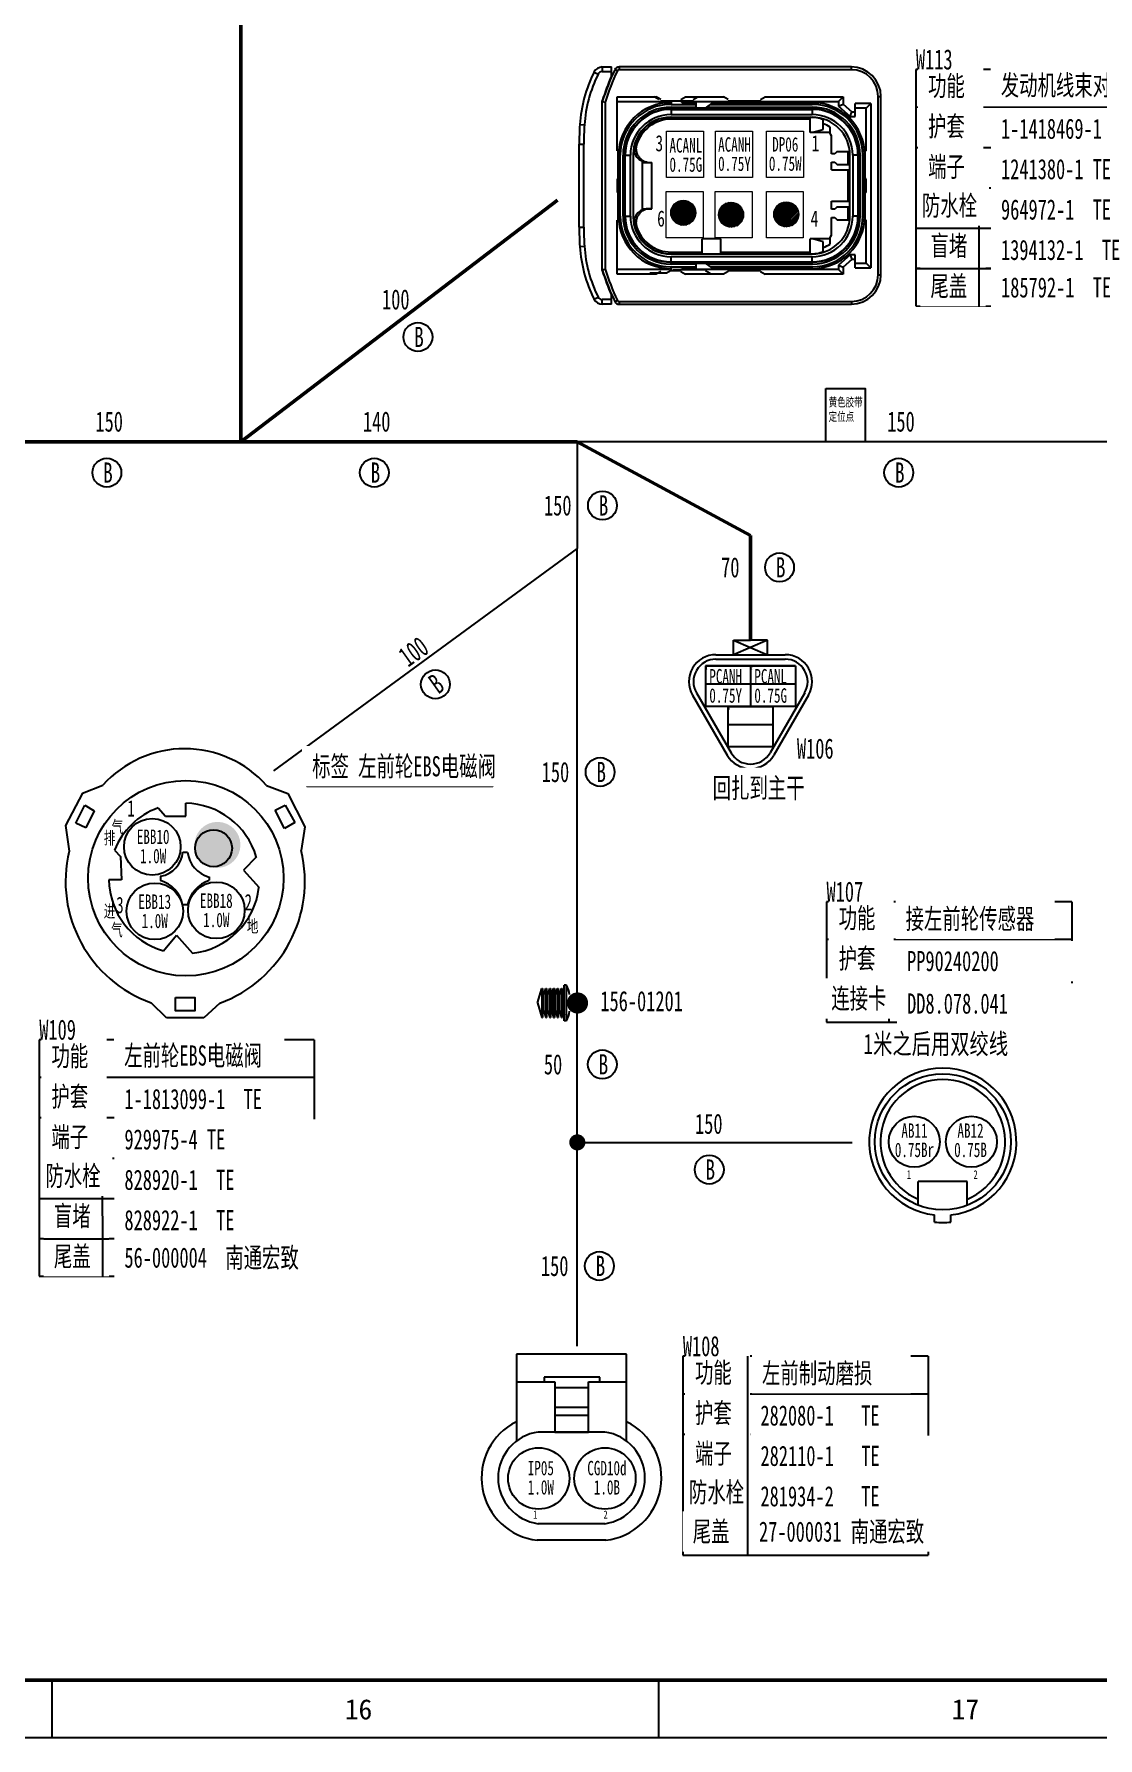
# Model space of a CAD drawing. Header units: millimetres. Extents: x 3853 to 7217, y 3585 to 4426.
# Drawn here: x 5426.7 to 5611, y 3584.9 to 3880.2 of the extents above; entities that cross this region are included whole.
import ezdxf

# ---------------------------------------------------------------- set-up
doc = ezdxf.new("R2010")
doc.units = ezdxf.units.MM
doc.linetypes.add('CENTER2', pattern=[28.575, 19.05, -3.175, 3.175, -3.175])
doc.layers.get('0').update_dxf_attribs({"lineweight": 25})
for name, color, linetype, lineweight in [('1轮廓实线层', 7, 'Continuous', 50), ('3中心线层', 4, 'CENTER2', 25), ('5剖面线层', 1, 'Continuous', 25), ('_0', 7, 'Continuous', 25), ('图框层', 7, 'Continuous', 25), ('轮廓线', 7, 'Continuous', 18)]:
    doc.layers.add(name, color=color, linetype=linetype, lineweight=lineweight)
doc.styles.get("Standard").update_dxf_attribs({"font": ''})
doc.styles.add('仿宋体', font='', dxfattribs={"width": 0.7, "height": 3.5})
doc.styles.add('宋体', font='', dxfattribs={"width": 0.7})
doc.styles.add('标准', font='', dxfattribs={"width": 0.667})
doc.styles.get('Standard').set_extended_font_data('SimSun')
doc.styles.get('仿宋体').set_extended_font_data('SimSun')
doc.styles.get('宋体').set_extended_font_data('SimSun')
doc.styles.get('标准').set_extended_font_data('SimSun')

# ---------------------------------------------------------------- blocks, each defined once
blk = doc.blocks.new('ZwmFrameMain_A0X4^_^分区图框^_^landscape')
at = {"color": 3}
for p, q in [((1551.88, 0), (1551.88, -10)), ((1657, 0), (1657, -10))]:
    blk.add_line(p, q, dxfattribs=at)
at = {"lineweight": 50}
blk.add_line((3329, 0), (0, 0), dxfattribs=at)
at = {"layer": '图框层', "color": 1}
blk.add_line((3339, -10), (-25, -10), dxfattribs=at)
at = {"color": 3, "char_height": 3.5, "attachment_point": 1}
for s, insert in [('16', (1602.65, -3.29)), ('17', (1707.78, -3.29))]:
    blk.add_mtext_dynamic_manual_height_columns(s, width=5.7094, gutter_width=1, heights=[0], dxfattribs=dict(at, insert=insert))

msp = doc.modelspace()

# ---------------------------------------------------------------- hatches: boundary and pattern name
at = {"layer": '5剖面线层'}
h = msp.add_hatch(dxfattribs=at)
h.set_pattern_fill('ANSI31', scale=0.08)
h.set_pattern_definition([(45, (5281.30238, 3353.15105), (-0.17960512, 0.17960512), [])])
edge = h.paths.add_edge_path()
edge.add_ellipse((5539.19, 3849.27), major_axis=(2.17, 0), ratio=1, start_angle=0, end_angle=360)
h = msp.add_hatch(dxfattribs=at)
h.set_pattern_fill('ANSI31', scale=0.08)
h.set_pattern_definition([(45, (5289.58647, 3352.81726), (-0.17960512, 0.17960512), [])])
edge = h.paths.add_edge_path()
edge.add_ellipse((5547.48, 3848.94), major_axis=(2.17, 0), ratio=1, start_angle=0, end_angle=360)
h = msp.add_hatch(dxfattribs=at)
h.set_pattern_fill('ANSI31', scale=0.08)
h.set_pattern_definition([(45, (5299.1399, 3352.88402), (-0.17960512, 0.17960512), [])])
edge = h.paths.add_edge_path()
edge.add_ellipse((5557.03, 3849), major_axis=(2.17, 0), ratio=1, start_angle=0, end_angle=360)
at = {"layer": '_0', "linetype": 'ByBlock', "lineweight": -3}
h = msp.add_hatch(color=0, dxfattribs=at)
h.dxf.hatch_style = 1
edge = h.paths.add_edge_path()
edge.add_arc((5458.51, 3739.72), 3.98, 0, 360)
h = msp.add_hatch(color=0, dxfattribs=at)
h.dxf.hatch_style = 1
edge = h.paths.add_edge_path()
edge.add_arc((5520.87, 3712.31), 1.84, 450, 810)
h = msp.add_hatch(color=0, dxfattribs=at)
edge = h.paths.add_edge_path()
edge.add_arc((5520.84, 3688.15), 1.4, -45, 315, ccw=False)

# ---------------------------------------------------------------- linework, layer by layer
at = {"color": 0, "linetype": 'Continuous'}
for p, q in [((5523.73, 3873.65), (5524.44, 3873.3)), ((5525.16, 3874.54), (5525.16, 3873.74)), ((5525.16, 3874.54), (5526.76, 3874.54)), ((5525.16, 3873.74), (5526.76, 3873.74)), ((5526.7, 3872.86), (5526.79, 3872.86)), ((5526.76, 3872.99), (5526.76, 3874.54)), ((5527.77, 3873.88), (5527.34, 3874.08)), ((5528.06, 3874.54), (5528.06, 3874.06)), ((5568.31, 3874.54), (5528.06, 3874.54)), ((5568.31, 3874.06), (5528.06, 3874.06)), ((5568.31, 3874.06), (5568.31, 3874.54)), ((5525.16, 3839.26), (5525.16, 3868.7)), ((5527.72, 3859.98), (5527.72, 3869.34)), ((5527.72, 3869.34), (5534.52, 3869.34)), ((5534.95, 3868.88), (5534.15, 3869.34)), ((5535.32, 3868.88), (5534.52, 3869.34)), ((5535.32, 3868.7), (5540.92, 3868.7)), ((5537.11, 3868.7), (5537.11, 3868.06)), ((5537.11, 3868.7), (5538.79, 3868.7)), ((5538.79, 3868.88), (5539.59, 3869.34)), ((5539.59, 3869.34), (5546.15, 3869.34)), ((5540.92, 3868.88), (5541.72, 3869.34)), ((5541.72, 3869.34), (5544.6, 3869.34)), ((5546.95, 3868.88), (5546.15, 3869.34)), ((5546.95, 3868.7), (5552.55, 3868.7)), ((5552.55, 3868.88), (5553.35, 3869.34)), ((5553.35, 3869.34), (5566.87, 3869.34)), ((5566.07, 3868.54), (5566.87, 3869.34)), ((5566.87, 3869.34), (5566.87, 3868.1)), ((5572.95, 3869.42), (5573.43, 3869.42)), ((5572.95, 3838.54), (5572.95, 3869.42)), ((5573.43, 3838.54), (5573.43, 3869.42)), ((5525.16, 3868.54), (5525.64, 3868.46)), ((5525.64, 3868.46), (5525.64, 3839.5)), ((5527.72, 3868.54), (5536.88, 3868.54)), ((5537.08, 3868.38), (5537.08, 3868.06)), ((5537.08, 3868.38), (5537.08, 3868.38)), ((5537.08, 3867.58), (5537.08, 3866.3)), ((5537.08, 3867.58), (5541.43, 3867.58)), ((5537.08, 3867.26), (5561.51, 3867.26)), ((5537.08, 3867.2), (5561.51, 3867.2)), ((5537.08, 3866.3), (5561.51, 3866.3)), ((5537.08, 3865.5), (5537.08, 3865.82)), ((5537.08, 3865.82), (5561.51, 3865.82)), ((5537.11, 3868.06), (5541.43, 3868.06)), ((5538.79, 3868.54), (5566.07, 3868.54)), ((5539, 3868.54), (5539.03, 3868.06)), ((5539.01, 3868.38), (5541.43, 3868.38)), ((5541.43, 3867.42), (5541.43, 3868.54)), ((5542.96, 3867.42), (5541.43, 3867.42)), ((5544.56, 3868.54), (5542.96, 3867.42)), ((5543.18, 3867.58), (5561.51, 3867.58)), ((5543.19, 3867.58), (5561.51, 3867.58)), ((5543.88, 3868.06), (5561.51, 3868.06)), ((5544.33, 3868.38), (5561.51, 3868.38)), ((5561.18, 3863.18), (5561.18, 3865.82)), ((5561.51, 3868.38), (5561.51, 3868.06)), ((5561.51, 3867.58), (5561.51, 3866.3)), ((5566.07, 3868.54), (5566.07, 3867.74)), ((5566.07, 3867.74), (5566.87, 3868.1)), ((5566.07, 3867.74), (5568.09, 3865.98)), ((5566.87, 3868.1), (5568.39, 3866.78)), ((5568.09, 3865.98), (5568.39, 3866.78)), ((5568.09, 3865.98), (5568.95, 3865.98)), ((5568.39, 3866.78), (5568.95, 3866.78)), ((5571.67, 3868.22), (5568.95, 3868.22)), ((5568.95, 3865.98), (5568.95, 3868.22)), ((5570.87, 3867.42), (5568.95, 3867.42)), ((5571.67, 3868.22), (5570.87, 3867.42)), ((5570.87, 3859.98), (5570.87, 3867.42)), ((5571.67, 3868.22), (5571.67, 3839.74)), ((5521.27, 3864.55), (5522.07, 3864.5)), ((5561.18, 3865.5), (5537.08, 3865.5)), ((5561.18, 3863.22), (5561.64, 3863.22)), ((5564.63, 3863.18), (5561.18, 3863.18)), ((5561.64, 3863.22), (5563.43, 3863.7)), ((5563.43, 3863.7), (5563.43, 3865.43)), ((5564.63, 3862.94), (5564.63, 3864.1)), ((5521.16, 3846.78), (5521.16, 3861.18)), ((5521.16, 3861.18), (5521.96, 3861.18)), ((5521.96, 3846.78), (5521.96, 3861.18)), ((5527.72, 3859.98), (5527.88, 3859.98)), ((5527.88, 3859.98), (5527.88, 3855.18)), ((5564.87, 3859.5), (5564.87, 3862.7)), ((5565.83, 3859.9), (5565.43, 3859.5)), ((5565.83, 3859.9), (5568.04, 3859.9)), ((5570.87, 3859.98), (5570.71, 3859.98)), ((5570.71, 3855.18), (5570.71, 3859.98)), ((5527.96, 3848.7), (5527.96, 3859.26)), ((5527.96, 3859.26), (5528.28, 3859.26)), ((5528.28, 3848.7), (5528.28, 3859.26)), ((5528.76, 3848.7), (5528.76, 3859.26)), ((5528.76, 3848.7), (5528.76, 3859.26)), ((5528.76, 3859.26), (5530.04, 3859.26)), ((5529.08, 3848.7), (5529.08, 3859.26)), ((5529.14, 3848.7), (5529.14, 3859.26)), ((5530.04, 3848.7), (5530.04, 3859.26)), ((5530.52, 3859.42), (5530.52, 3848.54)), ((5532.12, 3849.98), (5532.12, 3857.98)), ((5532.12, 3857.98), (5533.72, 3857.98)), ((5533.72, 3849.98), (5533.72, 3857.98)), ((5565.43, 3859.5), (5564.87, 3859.5)), ((5564.87, 3858.06), (5565.43, 3858.06)), ((5564.87, 3856.7), (5564.87, 3858.06)), ((5565.43, 3858.06), (5565.83, 3857.66)), ((5565.83, 3857.66), (5568.07, 3857.66)), ((5567.75, 3859.26), (5568.07, 3859.26)), ((5567.75, 3857.66), (5567.75, 3859.26)), ((5568.07, 3848.7), (5568.07, 3859.26)), ((5569.83, 3859.26), (5568.55, 3859.26)), ((5568.55, 3859.26), (5568.55, 3848.7)), ((5569.45, 3859.26), (5569.45, 3848.7)), ((5569.51, 3859.26), (5569.51, 3848.7)), ((5569.83, 3859.26), (5569.83, 3848.7)), ((5569.83, 3859.26), (5569.83, 3848.7)), ((5570.63, 3859.26), (5570.31, 3859.26)), ((5570.31, 3859.26), (5570.31, 3848.7)), ((5570.63, 3859.26), (5570.63, 3848.7)), ((5527.72, 3855.18), (5527.72, 3852.78)), ((5527.88, 3855.18), (5527.72, 3855.18)), ((5564.87, 3856.7), (5568.07, 3856.7)), ((5567.75, 3851.26), (5567.75, 3856.7)), ((5570.87, 3855.18), (5570.71, 3855.18)), ((5570.87, 3852.78), (5570.87, 3855.18)), ((5527.72, 3852.78), (5527.88, 3852.78)), ((5527.88, 3852.78), (5527.88, 3847.98)), ((5564.87, 3851.26), (5568.07, 3851.26)), ((5564.87, 3849.9), (5564.87, 3851.26)), ((5570.87, 3852.78), (5570.71, 3852.78)), ((5570.71, 3847.98), (5570.71, 3852.78)), ((5527.72, 3838.62), (5527.72, 3847.98)), ((5527.88, 3847.98), (5527.72, 3847.98)), ((5527.96, 3848.7), (5528.28, 3848.7)), ((5528.76, 3848.7), (5530.04, 3848.7)), ((5532.12, 3849.98), (5533.72, 3849.98)), ((5565.43, 3849.9), (5564.87, 3849.9)), ((5564.87, 3848.46), (5565.43, 3848.46)), ((5564.87, 3845.26), (5564.87, 3848.46)), ((5565.83, 3850.3), (5565.43, 3849.9)), ((5565.43, 3848.46), (5565.83, 3848.06)), ((5565.83, 3850.3), (5568.07, 3850.3)), ((5565.83, 3848.06), (5568.04, 3848.06)), ((5567.75, 3848.7), (5567.75, 3850.3)), ((5567.75, 3848.7), (5568.07, 3848.7)), ((5569.83, 3848.7), (5568.55, 3848.7)), ((5570.63, 3848.7), (5570.31, 3848.7)), ((5570.87, 3847.98), (5570.71, 3847.98)), ((5570.87, 3840.54), (5570.87, 3847.98)), ((5521.16, 3846.78), (5521.96, 3846.78)), ((5564.63, 3843.86), (5564.63, 3845.02)), ((5521.27, 3843.41), (5522.07, 3843.46)), ((5537.08, 3842.46), (5537.08, 3842.14)), ((5537.08, 3842.46), (5542.47, 3842.46)), ((5537.08, 3842.14), (5561.51, 3842.14)), ((5545.67, 3844.78), (5542.47, 3844.78)), ((5542.47, 3842.14), (5542.47, 3844.78)), ((5545.67, 3844.74), (5542.47, 3844.74)), ((5545.67, 3842.14), (5545.67, 3844.78)), ((5545.67, 3842.46), (5561.18, 3842.46)), ((5564.63, 3844.78), (5561.18, 3844.78)), ((5561.18, 3842.14), (5561.18, 3844.78)), ((5561.64, 3844.74), (5561.18, 3844.74)), ((5563.43, 3844.26), (5561.64, 3844.74)), ((5563.43, 3842.53), (5563.43, 3844.26)), ((5525.16, 3839.42), (5525.64, 3839.5)), ((5536.8, 3839.42), (5527.72, 3839.42)), ((5537.08, 3839.26), (5536.28, 3838.8)), ((5537.08, 3840.38), (5537.08, 3841.66)), ((5561.51, 3841.66), (5537.08, 3841.66)), ((5561.51, 3840.76), (5537.08, 3840.7)), ((5561.51, 3840.7), (5537.08, 3840.7)), ((5541.43, 3840.38), (5537.08, 3840.38)), ((5541.43, 3840.38), (5537.08, 3840.38)), ((5537.08, 3839.58), (5537.08, 3839.9)), ((5537.08, 3839.9), (5541.43, 3839.9)), ((5537.08, 3839.58), (5537.08, 3839.58)), ((5537.08, 3839.26), (5538.79, 3839.26)), ((5537.11, 3839.9), (5537.11, 3839.26)), ((5537.45, 3839.44), (5543.05, 3839.44)), ((5566.07, 3839.42), (5538.79, 3839.42)), ((5539.03, 3839.9), (5539, 3839.42)), ((5541.43, 3839.58), (5539.01, 3839.58)), ((5541.43, 3840.54), (5542.96, 3840.54)), ((5541.43, 3839.42), (5541.43, 3840.54)), ((5542.96, 3840.54), (5544.56, 3839.42)), ((5543.05, 3839.26), (5543.85, 3838.8)), ((5561.51, 3840.38), (5543.18, 3840.38)), ((5561.51, 3840.38), (5543.19, 3840.38)), ((5561.51, 3839.9), (5543.88, 3839.9)), ((5561.51, 3839.58), (5544.33, 3839.58)), ((5546.95, 3839.26), (5552.55, 3839.26)), ((5561.51, 3840.38), (5561.51, 3841.66)), ((5561.51, 3839.58), (5561.51, 3839.9)), ((5568.09, 3841.98), (5566.07, 3840.22)), ((5566.07, 3840.22), (5566.87, 3839.86)), ((5566.07, 3840.22), (5566.07, 3839.42)), ((5566.07, 3839.42), (5566.87, 3838.62)), ((5568.39, 3841.18), (5566.87, 3839.86)), ((5566.87, 3839.86), (5566.87, 3838.62)), ((5568.95, 3841.98), (5568.09, 3841.98)), ((5568.09, 3841.98), (5568.39, 3841.18)), ((5568.95, 3841.18), (5568.39, 3841.18)), ((5568.95, 3839.74), (5568.95, 3841.98)), ((5568.95, 3840.54), (5570.87, 3840.54)), ((5568.95, 3839.74), (5571.67, 3839.74)), ((5570.87, 3840.54), (5571.67, 3839.74)), ((5534.52, 3838.62), (5527.72, 3838.62)), ((5536.28, 3838.8), (5533.4, 3838.8)), ((5535.32, 3839.08), (5534.52, 3838.62)), ((5538.79, 3839.08), (5539.59, 3838.62)), ((5546.15, 3838.62), (5539.59, 3838.62)), ((5546.95, 3839.08), (5546.15, 3838.62)), ((5552.55, 3839.08), (5553.35, 3838.62)), ((5566.87, 3838.62), (5553.35, 3838.62)), ((5572.95, 3838.54), (5573.43, 3838.54)), ((5523.73, 3834.31), (5524.44, 3834.66)), ((5525.16, 3833.42), (5525.16, 3834.22)), ((5526.76, 3834.22), (5525.16, 3834.22)), ((5526.76, 3833.42), (5525.16, 3833.42)), ((5526.7, 3835.1), (5526.79, 3835.1)), ((5526.76, 3833.42), (5526.76, 3834.97)), ((5527.34, 3833.88), (5527.77, 3834.08)), ((5528.06, 3833.9), (5528.06, 3833.42)), ((5528.06, 3833.9), (5568.31, 3833.9)), ((5528.06, 3833.42), (5568.31, 3833.42)), ((5568.31, 3833.9), (5568.31, 3833.42))]:
    msp.add_line(p, q, dxfattribs=at)
for p, q in [((5553.8, 3775.21), (5547.89, 3772.68)), ((5547.89, 3775.21), (5553.8, 3772.68)), ((5547.89, 3775.21), (5550.85, 3775.21)), ((5547.89, 3772.68), (5547.89, 3775.21)), ((5553.8, 3775.21), (5550.85, 3775.21)), ((5553.8, 3772.68), (5553.8, 3775.21)), ((5544.85, 3772.68), (5556.84, 3772.68)), ((5544.85, 3771.9), (5556.84, 3771.9)), ((5547.89, 3772.68), (5553.8, 3772.68)), ((5550.83, 3770.74), (5543.03, 3770.74)), ((5543.03, 3770.74), (5543.03, 3763.72)), ((5543.03, 3770.74), (5550.83, 3770.74)), ((5558.63, 3770.74), (5550.83, 3770.74)), ((5550.83, 3770.74), (5550.83, 3763.72)), ((5550.83, 3770.74), (5558.63, 3770.74)), ((5550.83, 3770.74), (5550.83, 3763.72)), ((5558.63, 3770.74), (5558.63, 3763.72)), ((5540.8, 3765.66), (5546.79, 3755.28)), ((5541.47, 3766.05), (5547.47, 3755.67)), ((5543.03, 3767.62), (5550.83, 3767.62)), ((5550.83, 3767.62), (5558.63, 3767.62)), ((5560.22, 3766.05), (5554.22, 3755.67)), ((5560.89, 3765.66), (5554.9, 3755.28)), ((5550.83, 3763.72), (5543.03, 3763.72)), ((5554.73, 3763.72), (5546.93, 3763.72)), ((5546.93, 3763.72), (5546.93, 3756.7)), ((5546.93, 3763.72), (5554.73, 3763.72)), ((5558.63, 3763.72), (5550.83, 3763.72)), ((5554.73, 3763.72), (5554.73, 3756.7)), ((5546.93, 3760.6), (5554.73, 3760.6)), ((5554.73, 3756.7), (5546.93, 3756.7))]:
    msp.add_line(p, q)
for centre, radius, start, end in [((5545.22, 3862.97), 24, 153.5714, 176.2264), ((5545.22, 3862.97), 23.2, 153.5714, 176.2264), ((5525.16, 3872.94), 1.6, 90, 153.5714), ((5525.16, 3872.94), 0.8, 90, 153.5714), ((5570.82, 3853.75), 48, 154.9481, 162.0583), ((5571.18, 3853.98), 48.32, 156.8322, 162.2637), ((5570.82, 3853.75), 47.52, 154.9481, 161.9672), ((5528.06, 3873.74), 0.8, 90, 154.9481), ((5528.06, 3873.74), 0.32, 90, 154.948), ((5568.31, 3869.42), 5.12, 0, 90), ((5568.31, 3869.42), 4.64, 0, 90), ((5537.08, 3859.26), 9.12, 90, 180), ((5537.08, 3859.26), 8.8, 90, 180), ((5537.08, 3859.26), 8.32, 90, 180), ((5537.08, 3859.26), 8.32, 90, 180), ((5537.08, 3859.26), 8, 90, 180), ((5537.08, 3859.26), 7.94, 90, 180), ((5537.08, 3859.26), 7.04, 90, 180), ((5536.92, 3859.42), 6.4, 90, 180), ((5537.08, 3859.26), 6.56, 90, 164.3815), ((5561.2, 3859.26), 6.56, 70.0926, 90), ((5561.51, 3859.26), 9.12, 0, 90), ((5561.51, 3859.26), 8.8, 0, 90), ((5561.51, 3859.26), 8.32, 0, 90), ((5561.51, 3859.26), 8.32, 0, 90), ((5561.51, 3859.26), 8, 0, 90), ((5561.51, 3859.26), 7.94, 0, 90), ((5561.51, 3859.26), 7.04, 0, 90), ((5561.51, 3859.26), 6.56, 0, 90), ((5572.36, 3861.18), 51.2, 176.2264, 180), ((5572.36, 3861.18), 50.4, 176.2264, 180), ((5537.08, 3859.26), 6.24, 90, 163.3995), ((5561.51, 3859.26), 5.76, 57.2028, 70.5288), ((5564.87, 3862.94), 0.24, 180, 270), ((5533.07, 3860.38), 2.4, 164.3815, 270), ((5528.44, 3878.25), 17.41, 277.6126, 278.7714), ((5561.51, 3859.26), 6.24, 0, 5.8883), ((5537.08, 3848.7), 9.12, 180, 270), ((5537.08, 3848.7), 8.8, 180, 270), ((5537.08, 3848.7), 8.32, 180, 270), ((5537.08, 3848.7), 8.32, 180, 270), ((5537.08, 3848.7), 8, 180, 270), ((5537.08, 3848.7), 7.94, 180, 270), ((5537.08, 3848.7), 7.04, 180, 270), ((5536.92, 3848.54), 6.4, 180, 270), ((5533.07, 3847.58), 2.4, 90, 195.6185), ((5561.51, 3848.7), 9.12, 270, 0), ((5561.51, 3848.7), 8.8, 270, 0), ((5561.51, 3848.7), 8.32, 270, 0), ((5561.51, 3848.7), 8.32, 270, 0), ((5561.51, 3848.7), 8, 270, 0), ((5561.51, 3848.7), 7.94, 270, 0), ((5561.51, 3848.7), 7.04, 270, 0), ((5561.51, 3848.7), 6.56, 270, 0), ((5561.51, 3848.7), 6.24, 354.1117, 0), ((5572.36, 3846.78), 51.2, 180, 183.7736), ((5572.36, 3846.78), 50.4, 180, 183.7736), ((5528.37, 3829.21), 17.92, 81.2449, 82.371), ((5537.08, 3848.7), 6.56, 195.6185, 270), ((5537.08, 3848.7), 6.24, 196.6005, 270), ((5564.87, 3845.02), 0.24, 90, 180), ((5545.22, 3844.99), 24, 183.7736, 206.4286), ((5545.22, 3844.99), 23.2, 183.7736, 206.4286), ((5561.2, 3848.7), 6.56, 270, 289.9074), ((5561.51, 3848.7), 5.76, 289.4712, 302.7972), ((5570.82, 3854.21), 48, 197.9417, 205.0519), ((5571.18, 3853.98), 48.32, 197.7363, 203.1678), ((5570.82, 3854.21), 47.52, 198.0328, 205.0519), ((5568.31, 3838.54), 5.12, 270, 0), ((5568.31, 3838.54), 4.64, 270, 0), ((5525.16, 3835.02), 1.6, 206.4286, 270), ((5525.16, 3835.02), 0.8, 206.4286, 270), ((5528.06, 3834.22), 0.8, 205.0519, 270), ((5528.06, 3834.22), 0.32, 205.052, 270)]:
    msp.add_arc(centre, radius, start, end, dxfattribs=at)
for centre, radius, start, end in [((5544.85, 3768), 4.68, 90, 210), ((5544.85, 3768), 3.9, 90, 210), ((5556.84, 3768), 4.68, 330, 90), ((5556.84, 3768), 3.9, 330, 90), ((5550.85, 3757.62), 4.68, 210, 330), ((5550.85, 3757.62), 3.9, 210, 330)]:
    msp.add_arc(centre, radius, start, end)
for points, knots in [([(5531.1, 3861.04), (5531.09, 3861), (5531.06, 3860.91), (5531.03, 3860.77), (5531.01, 3860.63), (5531, 3860.49), (5531, 3860.35), (5531.01, 3860.2), (5531.02, 3860.06), (5531.05, 3859.93), (5531.08, 3859.79), (5531.12, 3859.65), (5531.17, 3859.52), (5531.24, 3859.35), (5531.35, 3859.14), (5531.52, 3858.91), (5531.71, 3858.7), (5531.88, 3858.54), (5532.04, 3858.43), (5532.15, 3858.36), (5532.28, 3858.28), (5532.44, 3858.2), (5532.66, 3858.11), (5532.89, 3858.05), (5533.07, 3858.01), (5533.21, 3857.99), (5533.35, 3857.98), (5533.45, 3857.98), (5533.5, 3857.98)], [0, 0, 0, 0, 0.031254, 0.062509, 0.093763, 0.125018, 0.156272, 0.187527, 0.218781, 0.250035, 0.28129, 0.312544, 0.343799, 0.375053, 0.437535, 0.500017, 0.562501, 0.624985, 0.65624, 0.687495, 0.71875, 0.750005, 0.812492, 0.874979, 0.906234, 0.937489, 0.968745, 1, 1, 1, 1]), ([(5533.5, 3849.98), (5533.45, 3849.98), (5533.35, 3849.98), (5533.21, 3849.97), (5533.07, 3849.95), (5532.89, 3849.91), (5532.66, 3849.85), (5532.44, 3849.76), (5532.28, 3849.67), (5532.15, 3849.6), (5532.04, 3849.53), (5531.88, 3849.41), (5531.71, 3849.26), (5531.52, 3849.05), (5531.35, 3848.82), (5531.24, 3848.61), (5531.17, 3848.44), (5531.12, 3848.31), (5531.08, 3848.17), (5531.05, 3848.03), (5531.02, 3847.89), (5531.01, 3847.75), (5531, 3847.61), (5531, 3847.47), (5531.01, 3847.33), (5531.03, 3847.19), (5531.06, 3847.05), (5531.09, 3846.96), (5531.1, 3846.92)], [0, 0, 0, 0, 0.031255, 0.062511, 0.093766, 0.125021, 0.187508, 0.249995, 0.28125, 0.312505, 0.34376, 0.375015, 0.437499, 0.499983, 0.562465, 0.624947, 0.656201, 0.687456, 0.71871, 0.749965, 0.781219, 0.812473, 0.843728, 0.874982, 0.906237, 0.937491, 0.968746, 1, 1, 1, 1])]:
    msp.add_open_spline(points, degree=3, knots=knots, dxfattribs=at)
at = {"layer": '1轮廓实线层', "color": 1}
for p, q in [((5462.54, 3809.56), (5462.54, 3895.99)), ((5462.54, 3809.56), (5517.4, 3851.45)), ((5462.54, 3809.56), (5407.58, 3809.56)), ((5520.84, 3809.56), (5462.54, 3809.56))]:
    msp.add_line(p, q, dxfattribs=at)
at = {"layer": '1轮廓实线层'}
for p, q in [((5550.85, 3793.35), (5520.84, 3809.56)), ((5550.85, 3775.21), (5550.85, 3793.35))]:
    msp.add_line(p, q, dxfattribs=at)
at = {"layer": '1轮廓实线层', "lineweight": 5}
for centre in [(5539.19, 3849.27), (5547.48, 3848.94), (5557.03, 3849)]:
    msp.add_circle(centre, 2.17, dxfattribs=at)
at = {"layer": '3中心线层', "color": 2, "linetype": 'ByBlock', "lineweight": -3}
msp.add_lwpolyline([(5563.89, 3818.79), (5570.68, 3818.79), (5570.68, 3809.56), (5563.89, 3809.56)], close=True, dxfattribs=at)
at = {"layer": '_0', "color": 0, "linetype": 'ByBlock', "lineweight": -3}
for p, q in [((5627.09, 3874.11), (5579.49, 3874.11)), ((5579.47, 3860.61), (5627.09, 3860.61)), ((5579.48, 3853.61), (5627.09, 3853.61)), ((5579.49, 3853.61), (5627.09, 3853.61)), ((5627.08, 3839.62), (5579.47, 3839.62)), ((6170.97, 3809.56), (5520.84, 3809.56)), ((5520.84, 3791.11), (5468.19, 3752.56)), ((5520.84, 3663.68), (5520.84, 3791.11)), ((5435.14, 3748.68), (5432.16, 3743.09)), ((5435.14, 3748.68), (5438.66, 3750.05)), ((5467.01, 3750.01), (5470.67, 3748.6)), ((5470.67, 3748.6), (5473.64, 3742.85)), ((5433.96, 3743.49), (5435.51, 3746.62)), ((5435.51, 3746.62), (5437.17, 3745.63)), ((5437.17, 3745.63), (5435.71, 3742.65)), ((5448.21, 3746.14), (5449.51, 3744.69)), ((5449.51, 3744.69), (5453.02, 3744.69)), ((5453.02, 3744.69), (5453.02, 3746.95)), ((5468.49, 3745.74), (5470.23, 3746.62)), ((5470.1, 3742.58), (5468.49, 3745.74)), ((5470.23, 3746.62), (5471.88, 3743.57)), ((5432.16, 3743.09), (5432.81, 3738.65)), ((5435.71, 3742.65), (5433.96, 3743.49)), ((5471.88, 3743.57), (5470.1, 3742.58)), ((5473.64, 3742.85), (5472.99, 3738.72)), ((5440.66, 3738.82), (5441.71, 3737.72)), ((5441.71, 3737.72), (5441.88, 3733.66)), ((5452.48, 3738.46), (5453.32, 3738.46)), ((5465.25, 3737.65), (5463.02, 3735.31)), ((5441.88, 3733.66), (5439.69, 3733.66)), ((5448.66, 3734.3), (5448.66, 3733.56)), ((5457.06, 3734.15), (5457.06, 3733.57)), ((5463.02, 3735.31), (5465.71, 3732.34)), ((5606.51, 3729.86), (5564, 3729.86)), ((5574.8, 3729.86), (5574.81, 3709.01)), ((5452.47, 3729.37), (5453.33, 3729.37)), ((5449.16, 3721.34), (5451.43, 3724.07)), ((5451.43, 3724.07), (5454.18, 3720.92)), ((5518.97, 3715.38), (5518.57, 3715.38)), ((5518.57, 3709.23), (5518.57, 3715.38)), ((5518.97, 3709.23), (5518.97, 3715.38)), ((5563.98, 3716.36), (5606.51, 3716.36)), ((5449.65, 3709.76), (5447.05, 3712.33)), ((5458.91, 3712.29), (5456.15, 3709.76)), ((5513.94, 3712.31), (5514.7, 3714.84)), ((5513.94, 3712.31), (5514.7, 3709.78)), ((5514.7, 3714.84), (5514.7, 3713.52)), ((5514.7, 3714.84), (5514.82, 3714.84)), ((5514.7, 3713.52), (5514.7, 3709.78)), ((5514.82, 3714.84), (5514.82, 3709.78)), ((5514.82, 3713.55), (5514.99, 3713.55)), ((5514.99, 3713.55), (5515.38, 3714.84)), ((5514.99, 3713.55), (5514.99, 3711.06)), ((5515.38, 3714.84), (5515.38, 3713.52)), ((5515.38, 3714.84), (5515.5, 3714.84)), ((5515.38, 3713.52), (5515.38, 3709.78)), ((5515.5, 3714.84), (5515.5, 3709.78)), ((5515.5, 3713.55), (5515.67, 3713.55)), ((5515.67, 3713.55), (5516.06, 3714.84)), ((5515.67, 3713.55), (5515.67, 3711.06)), ((5516.06, 3714.84), (5516.06, 3713.52)), ((5516.06, 3714.84), (5516.18, 3714.84)), ((5516.06, 3713.52), (5516.06, 3709.78)), ((5516.18, 3714.84), (5516.18, 3709.78)), ((5516.18, 3713.55), (5516.35, 3713.55)), ((5516.35, 3713.55), (5516.74, 3714.84)), ((5516.35, 3713.55), (5516.35, 3711.06)), ((5516.74, 3714.84), (5516.74, 3713.52)), ((5516.74, 3714.84), (5516.86, 3714.84)), ((5516.74, 3713.52), (5516.74, 3709.78)), ((5516.86, 3714.84), (5516.86, 3709.78)), ((5516.86, 3713.55), (5517.03, 3713.55)), ((5517.03, 3713.55), (5517.42, 3714.84)), ((5517.03, 3713.55), (5517.03, 3711.06)), ((5517.42, 3714.84), (5517.42, 3713.52)), ((5517.42, 3714.84), (5517.54, 3714.84)), ((5517.42, 3713.52), (5517.42, 3709.78)), ((5517.54, 3714.84), (5517.54, 3709.78)), ((5517.54, 3713.55), (5517.71, 3713.55)), ((5517.71, 3713.55), (5518.1, 3714.84)), ((5517.71, 3713.55), (5517.71, 3711.06)), ((5518.1, 3714.84), (5518.1, 3713.52)), ((5518.1, 3714.84), (5518.2, 3714.84)), ((5518.1, 3713.52), (5518.1, 3709.78)), ((5518.2, 3714.84), (5518.2, 3709.78)), ((5518.2, 3713.55), (5518.32, 3713.55)), ((5518.32, 3713.55), (5518.57, 3714.4)), ((5518.32, 3713.55), (5518.32, 3711.06)), ((5456.15, 3709.76), (5449.65, 3709.76)), ((5514.7, 3709.78), (5514.82, 3709.78)), ((5514.82, 3711.06), (5514.99, 3711.06)), ((5514.99, 3711.06), (5515.38, 3709.78)), ((5515.38, 3709.78), (5515.5, 3709.78)), ((5515.5, 3711.06), (5515.67, 3711.06)), ((5515.67, 3711.06), (5516.06, 3709.78)), ((5516.06, 3709.78), (5516.18, 3709.78)), ((5516.18, 3711.06), (5516.35, 3711.06)), ((5516.35, 3711.06), (5516.74, 3709.78)), ((5516.74, 3709.78), (5516.86, 3709.78)), ((5516.86, 3711.06), (5517.03, 3711.06)), ((5517.03, 3711.06), (5517.42, 3709.78)), ((5517.42, 3709.78), (5517.54, 3709.78)), ((5517.54, 3711.06), (5517.71, 3711.06)), ((5517.71, 3711.06), (5518.1, 3709.78)), ((5518.1, 3709.78), (5518.2, 3709.78)), ((5518.2, 3711.06), (5518.32, 3711.06)), ((5518.32, 3711.06), (5518.57, 3710.22)), ((5518.97, 3709.23), (5518.57, 3709.23)), ((5475.25, 3705.94), (5427.64, 3705.94)), ((5427.63, 3692.44), (5475.25, 3692.44)), ((5520.84, 3688.15), (5568.44, 3688.15)), ((5427.64, 3685.44), (5475.25, 3685.44)), ((5427.64, 3685.44), (5475.25, 3685.44)), ((5475.24, 3671.45), (5427.63, 3671.45)), ((5520.84, 3652.82), (5520.84, 3663.68)), ((5529.38, 3651.47), (5510.28, 3651.47)), ((5510.28, 3651.47), (5510.28, 3636.37)), ((5529.38, 3636.37), (5529.38, 3651.47)), ((5581.64, 3651.09), (5539.12, 3651.09)), ((5524.72, 3647.44), (5515.09, 3647.44)), ((5515.09, 3647.44), (5515.09, 3646.62)), ((5524.72, 3646.62), (5524.72, 3647.44)), ((5510.28, 3646.62), (5516.96, 3646.62)), ((5516.96, 3646.62), (5516.96, 3637.94)), ((5522.75, 3645.62), (5516.96, 3645.62)), ((5516.96, 3645.62), (5516.96, 3642.28)), ((5522.75, 3637.94), (5522.75, 3646.62)), ((5522.75, 3646.62), (5529.38, 3646.62)), ((5516.96, 3642.28), (5522.75, 3642.28)), ((5522.75, 3640.81), (5516.96, 3640.81)), ((5522.75, 3640.81), (5516.96, 3640.81)), ((5525.58, 3637.94), (5514.08, 3637.94)), ((5516.96, 3637.94), (5522.75, 3637.94)), ((5539.11, 3637.59), (5581.64, 3637.59)), ((5539.12, 3630.59), (5581.64, 3630.59)), ((5539.12, 3630.59), (5581.64, 3630.59)), ((5539.12, 3623.59), (5581.64, 3623.6)), ((5525.58, 3622.06), (5514.08, 3622.06)), ((5525.76, 3619.19), (5513.9, 3619.19)), ((5525.76, 3619.19), (5513.9, 3619.19)), ((5539.12, 3616.6), (5581.64, 3616.61))]:
    msp.add_line(p, q, dxfattribs=at)
at = {"layer": '_0', "color": 0}
for p, q in [((5579.49, 3867.61), (5627.09, 3867.59)), ((5579.47, 3833.12), (5627.08, 3833.1)), ((5564, 3723.36), (5606.51, 3723.35)), ((5427.64, 3699.44), (5475.25, 3699.43)), ((5427.63, 3664.95), (5475.24, 3664.94)), ((5539.12, 3644.59), (5581.64, 3644.57))]:
    msp.add_line(p, q, dxfattribs=at)
at = {"layer": '_0', "lineweight": -3}
for p, q in [((5520.84, 3809.56), (5520.84, 3791.11)), ((5606.51, 3729.86), (5606.51, 3709.01))]:
    msp.add_line(p, q, dxfattribs=at)
at = {"layer": '_0', "color": 0, "lineweight": -3}
for p, q in [((5579.9, 3677.25), (5579.9, 3681.37)), ((5588.39, 3681.37), (5579.9, 3681.37)), ((5588.39, 3677.25), (5588.39, 3681.37)), ((5582.73, 3674.34), (5582.73, 3675.59)), ((5585.56, 3674.34), (5585.56, 3675.59))]:
    msp.add_line(p, q, dxfattribs=at)
msp.add_lwpolyline([(5474.07, 3755.78), (5506.13, 3755.78), (5506.13, 3749.86), (5474.07, 3749.86)], close=True, dxfattribs=at)
at = {"layer": '_0', "color": 0, "linetype": 'ByBlock', "lineweight": -3}
msp.add_lwpolyline([(5451.21, 3713.29), (5454.56, 3713.29), (5454.56, 3710.94), (5451.21, 3710.94)], close=True, dxfattribs=at)
at = {"layer": '_0', "color": 3, "linetype": 'ByBlock', "lineweight": -3}
for centre in [(5493.23, 3827.74), (5439.35, 3804.23), (5485.68, 3804.23), (5576.51, 3804.23), (5525.19, 3798.54)]:
    msp.add_circle(centre, 2.5, dxfattribs=at)
at = {"layer": '_0', "color": 0, "linetype": 'ByBlock', "lineweight": -3}
for centre, radius in [((5555.87, 3787.81), 2.5), ((5496.26, 3767.54), 2.5), ((5524.79, 3752.34), 2.5), ((5453.02, 3733.94), 16.93), ((5447.22, 3739.39), 4.9), ((5457.83, 3739.13), 3.2), ((5447.64, 3728.2), 4.9), ((5458.31, 3728.37), 4.9), ((5525.17, 3701.67), 2.5), ((5543.69, 3683.43), 2.5), ((5524.66, 3666.73), 2.5), ((5514.15, 3629.9), 5.31), ((5525.63, 3629.9), 5.31)]:
    msp.add_circle(centre, radius, dxfattribs=at)
at = {"layer": '_0', "color": 0, "lineweight": -3}
for centre, radius in [((5584.15, 3688.25), 11.79), ((5579.19, 3688.25), 4.42), ((5589.1, 3688.25), 4.42)]:
    msp.add_circle(centre, radius, dxfattribs=at)
at = {"layer": '_0', "color": 0, "linetype": 'ByBlock', "lineweight": -3}
for centre, radius, start, end in [((5452.82, 3737.37), 19.01, 41.6932, 138.1546), ((5452.74, 3733.89), 13.05, 110.3186, 157.8148), ((5452.74, 3733.89), 13.05, 16.7278, 88.7913), ((5451.22, 3733.35), 22.42, 290.0545, 13.8467), ((5454.53, 3733.39), 22.34, 166.3751, 250.431), ((5447.95, 3738.79), 4.55, 278.996, 355.9027), ((5458.4, 3739.08), 5.12, 186.9534, 254.7531), ((5452.74, 3733.89), 13.05, 181.0114, 254.0798), ((5446.92, 3728.15), 5.68, 12.3742, 72.164), ((5459.01, 3728.07), 5.83, 109.5559, 167.1338), ((5452.74, 3733.89), 13.05, 276.3108, 353.1744), ((5512.42, 3712.31), 7.23, 11.537, 25.1507), ((5512.42, 3712.31), 7.23, 334.8493, 348.463), ((5515.13, 3630), 10.88, 116.4828, 263.4859), ((5515.13, 3630), 10.88, 116.4828, 263.4859), ((5524.53, 3630), 10.88, 276.5141, 63.4987), ((5524.53, 3630), 10.88, 276.5141, 63.4987), ((5515.13, 3630), 8.01, 97.5927, 262.4073), ((5524.53, 3630), 8.01, 277.5927, 82.4073)]:
    msp.add_arc(centre, radius, start, end, dxfattribs=at)
at = {"layer": '_0', "color": 0, "lineweight": -3}
for radius, start, end in [(12.75, 276.3753, 263.6247), (10.81, 293.131, 246.869), (13.98, 264.1911, 275.8089)]:
    msp.add_arc((5584.15, 3688.25), radius, start, end, dxfattribs=at)
at = {"layer": '轮廓线', "color": 0, "lineweight": 0, "ltscale": 2}
for points in [[(5536.29, 3855.4), (5536.29, 3863.4), (5542.7, 3863.4), (5542.7, 3855.4)], [(5544.8, 3855.4), (5544.8, 3863.4), (5551.2, 3863.4), (5551.2, 3855.4)], [(5553.59, 3855.4), (5553.59, 3863.4), (5559.99, 3863.4), (5559.99, 3855.4)], [(5536.22, 3844.95), (5536.22, 3852.96), (5542.62, 3852.96), (5542.62, 3844.95)], [(5544.73, 3844.95), (5544.73, 3852.96), (5551.13, 3852.96), (5551.13, 3844.95)], [(5553.58, 3844.95), (5553.58, 3852.96), (5559.98, 3852.96), (5559.98, 3844.95)]]:
    msp.add_lwpolyline(points, close=True, dxfattribs=at)

# ---------------------------------------------------------------- texts
at = {"width": 0.6}
for s, p in [('1', (5543.1, 3770.1)), ('2', (5550.9, 3770.1)), ('3', (5547, 3763.08))]:
    msp.add_text(s, height=0.585, dxfattribs=at).set_placement(p)
at = {"layer": '_0', "color": 0, "linetype": 'ByBlock', "lineweight": -3, "style": '标准', "width": 0.667}
for s, height, p in [('1', 2.83, (5442.88, 3744.63)), ('排', 2.19, (5438.82, 3739.82)), ('气', 2.19, (5440.19, 3741.74)), ('3', 2.83, (5440.97, 3727.89)), ('2', 2.83, (5463.21, 3728.37)), ('进', 2.19, (5438.81, 3727.13)), ('地', 2.19, (5463.6, 3724.55)), ('气', 2.19, (5440.09, 3723.9)), ('1', 1.4, (5513.2, 3622.93)), ('2', 1.4, (5525.38, 3622.94))]:
    msp.add_text(s, height=height, dxfattribs=at).set_placement(p)
at = {"layer": '_0', "color": 0, "attachment_point": 1, "style": '标准'}
for s, insert, char_height, width in [('\\pxsm0.8,qc,t0.27104;{\\fFangSong_GB2312|b0|i0|c134|p2;ACANL\\P0.75G}', (5537.53, 3862.21), 2.5, 4.2122), ('\\pxsm0.8,qc,t0.27104;{\\fFangSong_GB2312|b0|i0|c134|p2;ACANH\\P0.75Y}', (5545.96, 3862.36), 2.5, 4.2122), ('\\pxsm0.8,qc,t0.27104;{\\fFangSong_GB2312|b0|i0|c134|p2;DP06\\P0.75W}', (5554.75, 3862.38), 2.5, 4.2122), ('\\pxsm0.8,qc,t0.32;{\\fFangSong_GB2312|b0|i0|c134|p2;PCANH\\P0.75Y}', (5544.05, 3770.19), 2.5, 4.9731), ('\\pxsm0.8,qc,t0.32;{\\fFangSong_GB2312|b0|i0|c134|p2;PCANL\\P0.75G}', (5551.85, 3770.19), 2.5, 4.9731), ('\\pxsm0.8,qc,t0.32;{\\fFangSong_GB2312|b0|i0|c134|p2;EBB10\\P1.0W}', (5444.88, 3742.37), 2.5, 4.9731), ('\\pxsm0.8,qc,t0.32;{\\fFangSong_GB2312|b0|i0|c134|p2;EBB13\\P1.0W}', (5445.15, 3731.12), 2.5, 4.9731), ('\\pxsm0.8,qc,t0.32;{\\fFangSong_GB2312|b0|i0|c134|p2;EBB18\\P1.0W}', (5455.82, 3731.29), 2.5, 4.9731), ('\\pxsm0.8,qc,t0.3872;{\\fFangSong_GB2312|b0|i0|c134|p2;AB11\\P0.75Br}', (5576.23, 3691.44), 2.5, 6.0174), ('\\pxsm0.8,qc,t0.3872;{\\fFangSong_GB2312|b0|i0|c134|p2;AB12\\P0.75B}', (5585.94, 3691.44), 2.5, 6.0174), ('1', (5577.91, 3683.32), 1.51, 1.5069), ('2', (5589.47, 3683.32), 1.51, 1.5069), ('\\pxsm0.8,qc,t0.3872;{\\fFangSong_GB2312|b0|i0|c134|p2;IP05\\P1.0W}', (5511.51, 3632.95), 2.5, 6.0174), ('\\pxsm0.8,qc,t0.3872;{\\fFangSong_GB2312|b0|i0|c134|p2;CGD10d\\P1.0B}', (5522.96, 3632.95), 2.5, 6.0174)]:
    msp.add_mtext(s, dxfattribs=dict(at, insert=insert, char_height=char_height, width=width))
at = {"layer": '_0', "color": 3, "linetype": 'ByBlock', "lineweight": -3, "char_height": 3.5, "attachment_point": 1, "style": '标准'}
for s, insert, width in [('100', (5487.01, 3836.01), 6.8009), ('150', (5437.37, 3814.84), 6.8009), ('140', (5483.7, 3814.84), 6.8009), ('150', (5574.52, 3814.84), 6.8009), ('150', (5515.07, 3800.3), 5.8687)]:
    msp.add_mtext(s, dxfattribs=dict(at, insert=insert, width=width))
for insert in [(5492.58, 3829.5), (5438.7, 3805.99), (5485.03, 3805.99), (5575.86, 3805.99), (5524.54, 3800.3)]:
    msp.add_mtext('{\\W0.7;B}', dxfattribs=dict(at, insert=insert))
at = {"layer": '_0', "color": 2, "linetype": 'ByBlock', "lineweight": -3, "insert": (5564.38, 3817.19), "char_height": 1.5, "width": 7.2027, "attachment_point": 1, "style": '仿宋体'}
msp.add_mtext('黄色胶带定位点', dxfattribs=at)
at = {"layer": '_0', "color": 0, "linetype": 'ByBlock', "lineweight": -3, "char_height": 3.5, "attachment_point": 1, "style": '标准'}
for s, insert, width in [('70', (5545.75, 3789.57), 15.1586), ('W106', (5558.88, 3758.16), 15.1586), ('150', (5514.67, 3754.1), 15.1586), ('156-01201', (5524.83, 3714.39), 10.611), ('{\\W0.7;1米之后用双绞线}', (5570.4, 3706.98), 27.8471), ('50', (5515.05, 3703.43), 15.1586), ('150', (5541.23, 3693.13), 15.1586), ('150', (5514.54, 3668.49), 15.1586)]:
    msp.add_mtext(s, dxfattribs=dict(at, insert=insert, width=width))
for insert in [(5555.23, 3789.57), (5524.14, 3754.1), (5524.52, 3703.43), (5543.04, 3685.19), (5524.01, 3668.49)]:
    msp.add_mtext('{\\W0.7;B}', dxfattribs=dict(at, insert=insert))
at = {"layer": '_0', "color": 0, "linetype": 'ByBlock', "lineweight": -3, "char_height": 3.5, "attachment_point": 1, "rotation": 35.3502, "style": '标准'}
for s, insert, width in [('100', (5489.49, 3773.28), 15.1586), ('{\\W0.7;B}', (5494.71, 3768.6), 147.8467)]:
    msp.add_mtext(s, dxfattribs=dict(at, insert=insert, width=width))
at = {"layer": '图框层', "color": 0, "char_height": 2.8, "width": 4.1128, "attachment_point": 1, "style": '宋体'}
for s, insert in [('3', (5534.37, 3862.73)), ('1', (5561.41, 3862.73)), ('6', (5534.67, 3849.68)), ('4', (5561.25, 3849.68))]:
    msp.add_mtext(s, dxfattribs=dict(at, insert=insert))

# ---------------------------------------------------------------- next in the draw order: texts
at = {"layer": '_0', "color": 0, "char_height": 3.5, "attachment_point": 1, "style": '标准', "bg_fill": 2}
for s, insert, width in [('{\\fFangSong_GB2312|b0|i0|c134|p2;发动机线束对接头}', (5594.19, 3873.13), 32.2937), ('{\\fFangSong_GB2312|b0|i0|c134|p2;盲堵}', (5582.01, 3845.32), 7.8037), ('{\\fFangSong_GB2312|b0|i0|c134|p2;标签 左前轮EBS电磁阀}', (5474.92, 3755.09), 32.2939), ('{\\fFangSong_GB2312|b0|i0|c134|p2;接左前轮传感器}', (5577.71, 3728.66), 24.0452), ('{\\fFangSong_GB2312|b0|i0|c134|p2;左前轮EBS电磁阀}', (5442.35, 3704.96), 25.971), ('{\\fFangSong_GB2312|b0|i0|c134|p2;盲堵}', (5430.17, 3677.16), 7.8037), ('{\\fFangSong_GB2312|b0|i0|c134|p2;左前制动磨损}', (5552.83, 3649.89), 24.0033)]:
    msp.add_mtext(s, dxfattribs=dict(at, insert=insert, width=width))
at = {"layer": '_0', "color": 1, "insert": (5544.28, 3751.34), "char_height": 3.5, "width": 25.971, "attachment_point": 1, "style": '标准', "bg_fill": 2}
msp.add_mtext('{\\fFangSong_GB2312|b0|i0|c134|p2;回扎到主干}', dxfattribs=at)

# ---------------------------------------------------------------- next in the draw order: linework, layer by layer
at = {"layer": '_0', "color": 0, "linetype": 'ByBlock', "lineweight": -3}
for p, q in [((5579.49, 3846.61), (5627.09, 3846.62)), ((5427.64, 3678.44), (5475.25, 3678.45))]:
    msp.add_line(p, q, dxfattribs=at)

# ---------------------------------------------------------------- next in the draw order: texts
at = {"layer": '_0', "color": 0, "char_height": 3.5, "attachment_point": 1, "style": '标准', "bg_fill": 2}
for s, insert, width in [('{\\fFangSong_GB2312|b0|i0|c134|p2;1-1418469-1  TE}', (5594.23, 3865.59), 35.8921), ('{\\fFangSong_GB2312|b0|i0|c134|p2;尾盖}', (5582.01, 3838.33), 7.8037), ('{\\fFangSong_GB2312|b0|i0|c134|p2;功能}', (5566.1, 3728.78), 7.8037), ('{\\fFangSong_GB2312|b0|i0|c134|p2;1-1813099-1  TE}', (5442.39, 3697.42), 35.8921), ('{\\fFangSong_GB2312|b0|i0|c134|p2;尾盖}', (5430.17, 3670.16), 7.8037), ('{\\fFangSong_GB2312|b0|i0|c134|p2;282080-1   TE}', (5552.56, 3642.57), 35.8921)]:
    msp.add_mtext(s, dxfattribs=dict(at, insert=insert, width=width))

# ---------------------------------------------------------------- next in the draw order: linework, layer by layer
at = {"layer": '_0', "color": 0, "linetype": 'ByBlock', "lineweight": -3}
for p, q in [((5590.39, 3874.11), (5590.41, 3833.11)), ((5579.49, 3839.62), (5627.09, 3839.63)), ((5438.55, 3705.94), (5438.57, 3664.95)), ((5427.65, 3671.45), (5475.25, 3671.47))]:
    msp.add_line(p, q, dxfattribs=at)
at = {"layer": '_0', "color": 0, "lineweight": -3}
for p, q in [((5579.47, 3839.62), (5579.47, 3833.12)), ((5427.63, 3671.45), (5427.63, 3664.95))]:
    msp.add_line(p, q, dxfattribs=at)
at = {"layer": '_0', "lineweight": -3}
for p, q in [((5475.25, 3705.94), (5475.24, 3664.94)), ((5581.64, 3651.09), (5581.64, 3616.61))]:
    msp.add_line(p, q, dxfattribs=at)

# ---------------------------------------------------------------- next in the draw order: texts
at = {"layer": '_0', "color": 0, "linetype": 'ByBlock', "lineweight": -3, "insert": (5564, 3733.36), "char_height": 3.5, "width": 15.1586, "attachment_point": 1, "style": '标准'}
msp.add_mtext('W107', dxfattribs=at)
at = {"layer": '_0', "color": 0, "char_height": 3.5, "width": 7.8037, "attachment_point": 1, "style": '标准', "bg_fill": 2}
for s, insert in [('{\\fFangSong_GB2312|b0|i0|c134|p2;护套}', (5566.1, 3721.78)), ('{\\fFangSong_GB2312|b0|i0|c134|p2;功能}', (5541.22, 3650))]:
    msp.add_mtext(s, dxfattribs=dict(at, insert=insert))

# ---------------------------------------------------------------- next in the draw order: linework, layer by layer
at = {"layer": '_0', "color": 0, "lineweight": -3}
for p, q in [((5564, 3729.86), (5564, 3723.36)), ((5564, 3723.36), (5564, 3709.01))]:
    msp.add_line(p, q, dxfattribs=at)

# ---------------------------------------------------------------- next in the draw order: texts
at = {"layer": '_0', "color": 0, "char_height": 3.5, "attachment_point": 1, "style": '标准', "bg_fill": 2}
for s, insert, width in [('{\\fFangSong_GB2312|b0|i0|c134|p2;功能}', (5581.59, 3873.02), 7.8037), ('{\\fFangSong_GB2312|b0|i0|c134|p2;功能}', (5429.75, 3704.86), 7.8037), ('{\\fFangSong_GB2312|b0|i0|c134|p2;56-000004  南通宏致}', (5442.39, 3669.93), 35.8921), ('{\\fFangSong_GB2312|b0|i0|c134|p2;护套}', (5541.22, 3643), 7.8037)]:
    msp.add_mtext(s, dxfattribs=dict(at, insert=insert, width=width))
at = {"layer": '_0', "color": 0, "linetype": 'ByBlock', "lineweight": -3, "insert": (5539.12, 3654.59), "char_height": 3.5, "width": 15.1586, "attachment_point": 1, "style": '标准'}
msp.add_mtext('W108', dxfattribs=at)

# ---------------------------------------------------------------- next in the draw order: linework, layer by layer
at = {"layer": '_0', "color": 0, "lineweight": -3}
msp.add_line((5539.12, 3651.09), (5539.12, 3644.59), dxfattribs=at)

# ---------------------------------------------------------------- next in the draw order: texts
at = {"layer": '_0', "color": 0, "linetype": 'ByBlock', "lineweight": -3, "char_height": 3.5, "width": 15.1586, "attachment_point": 1, "style": '标准'}
for s, insert in [('W113', (5579.49, 3877.61)), ('W109', (5427.64, 3709.44))]:
    msp.add_mtext(s, dxfattribs=dict(at, insert=insert))
at = {"layer": '_0', "color": 0, "char_height": 3.5, "attachment_point": 1, "style": '标准', "bg_fill": 2}
for s, insert, width in [('{\\fFangSong_GB2312|b0|i0|c134|p2;护套}', (5581.59, 3866.02), 7.8037), ('{\\fFangSong_GB2312|b0|i0|c134|p2;连接卡}', (5564.83, 3714.86), 9.8578), ('{\\fFangSong_GB2312|b0|i0|c134|p2;护套}', (5429.75, 3697.86), 7.8037), ('{\\fFangSong_GB2312|b0|i0|c134|p2;端子}', (5541.22, 3636), 7.8037)]:
    msp.add_mtext(s, dxfattribs=dict(at, insert=insert, width=width))

# ---------------------------------------------------------------- next in the draw order: linework, layer by layer
at = {"layer": '_0', "color": 0, "lineweight": -3}
for p, q in [((5579.49, 3874.11), (5579.49, 3867.61)), ((5427.64, 3705.94), (5427.64, 3699.44)), ((5539.12, 3644.59), (5539.12, 3637.59))]:
    msp.add_line(p, q, dxfattribs=at)
at = {"layer": '_0', "lineweight": -3}
msp.add_line((5564, 3709.01), (5606.51, 3709.01), dxfattribs=at)

# ---------------------------------------------------------------- next in the draw order: texts
at = {"layer": '_0', "color": 0, "char_height": 3.5, "attachment_point": 1, "style": '标准', "bg_fill": 2}
for s, insert, width in [('{\\fFangSong_GB2312|b0|i0|c134|p2;端子}', (5581.59, 3859.02), 7.8037), ('{\\fFangSong_GB2312|b0|i0|c134|p2;PP90240200}', (5577.96, 3721.33), 29.0707), ('{\\fFangSong_GB2312|b0|i0|c134|p2;端子}', (5429.75, 3690.86), 7.8037), ('{\\fFangSong_GB2312|b0|i0|c134|p2;防水栓}', (5540.17, 3629.27), 9.8578)]:
    msp.add_mtext(s, dxfattribs=dict(at, insert=insert, width=width))

# ---------------------------------------------------------------- next in the draw order: linework, layer by layer
at = {"layer": '_0', "color": 0, "lineweight": -3}
for p, q in [((5579.49, 3867.61), (5579.49, 3860.61)), ((5427.64, 3699.44), (5427.64, 3692.44)), ((5539.12, 3637.59), (5539.12, 3630.59)), ((5539.12, 3630.59), (5539.12, 3623.59)), ((5539.12, 3623.59), (5539.12, 3616.6))]:
    msp.add_line(p, q, dxfattribs=at)

# ---------------------------------------------------------------- next in the draw order: texts
at = {"layer": '_0', "color": 0, "char_height": 3.5, "attachment_point": 1, "style": '标准', "bg_fill": 2}
for s, insert, width in [('{\\fFangSong_GB2312|b0|i0|c134|p2;防水栓}', (5580.54, 3852.29), 9.8578), ('{\\fFangSong_GB2312|b0|i0|c134|p2;DD8.078.041}', (5577.96, 3713.97), 29.0707), ('{\\fFangSong_GB2312|b0|i0|c134|p2;防水栓}', (5428.7, 3684.12), 9.8578), ('{\\fFangSong_GB2312|b0|i0|c134|p2;282110-1   TE}', (5552.57, 3635.57), 35.8921)]:
    msp.add_mtext(s, dxfattribs=dict(at, insert=insert, width=width))

# ---------------------------------------------------------------- next in the draw order: linework, layer by layer
at = {"layer": '_0', "color": 0, "lineweight": -3}
for p, q in [((5579.49, 3860.61), (5579.49, 3853.61)), ((5579.49, 3853.61), (5579.49, 3846.61)), ((5579.49, 3846.61), (5579.49, 3839.62)), ((5427.64, 3692.44), (5427.64, 3685.44)), ((5427.64, 3685.44), (5427.64, 3678.44)), ((5427.64, 3678.44), (5427.65, 3671.45))]:
    msp.add_line(p, q, dxfattribs=at)

# ---------------------------------------------------------------- next in the draw order: texts
at = {"layer": '_0', "color": 0, "char_height": 3.5, "attachment_point": 1, "style": '标准', "bg_fill": 2}
for s, insert, width in [('{\\fFangSong_GB2312|b0|i0|c134|p2;1241380-1 TE}', (5594.23, 3858.59), 35.8921), ('{\\fFangSong_GB2312|b0|i0|c134|p2;929975-4 TE}', (5442.39, 3690.42), 35.8921), ('{\\fFangSong_GB2312|b0|i0|c134|p2;尾盖}', (5540.83, 3622.47), 9.8578)]:
    msp.add_mtext(s, dxfattribs=dict(at, insert=insert, width=width))

# ---------------------------------------------------------------- next in the draw order: texts
at = {"layer": '_0', "color": 0, "char_height": 3.5, "width": 35.8921, "attachment_point": 1, "style": '标准', "bg_fill": 2}
for s, insert in [('{\\fFangSong_GB2312|b0|i0|c134|p2;964972-1  TE}', (5594.23, 3851.59)), ('{\\fFangSong_GB2312|b0|i0|c134|p2;828920-1  TE}', (5442.39, 3683.42)), ('{\\fFangSong_GB2312|b0|i0|c134|p2;281934-2   TE}', (5552.56, 3628.57))]:
    msp.add_mtext(s, dxfattribs=dict(at, insert=insert))

# ---------------------------------------------------------------- next in the draw order: texts
for s, insert in [('{\\fFangSong_GB2312|b0|i0|c134|p2;1394132-1  TE}', (5594.23, 3844.59)), ('{\\fFangSong_GB2312|b0|i0|c134|p2;828922-1  TE}', (5442.39, 3676.43)), ('{\\fFangSong_GB2312|b0|i0|c134|p2;27-000031 南通宏致}', (5552.31, 3622.44))]:
    msp.add_mtext(s, dxfattribs=dict(at, insert=insert))

# ---------------------------------------------------------------- next in the draw order: linework, layer by layer
at = {"layer": '_0', "lineweight": -3}
msp.add_line((5550.4, 3616.6), (5550.4, 3651.09), dxfattribs=at)

# ---------------------------------------------------------------- next in the draw order: block references
at = {"layer": '图框层'}
msp.add_blockref('ZwmFrameMain_A0X4^_^分区图框^_^landscape', (3877.91, 3594.93), dxfattribs=at)

# ---------------------------------------------------------------- next in the draw order: texts
at = {"layer": '_0', "color": 0, "insert": (5594.24, 3838.09), "char_height": 3.5, "width": 35.8921, "attachment_point": 1, "style": '标准', "bg_fill": 2}
msp.add_mtext('{\\fFangSong_GB2312|b0|i0|c134|p2;185792-1  TE}', dxfattribs=at)

doc.saveas('drawing.dxf')
